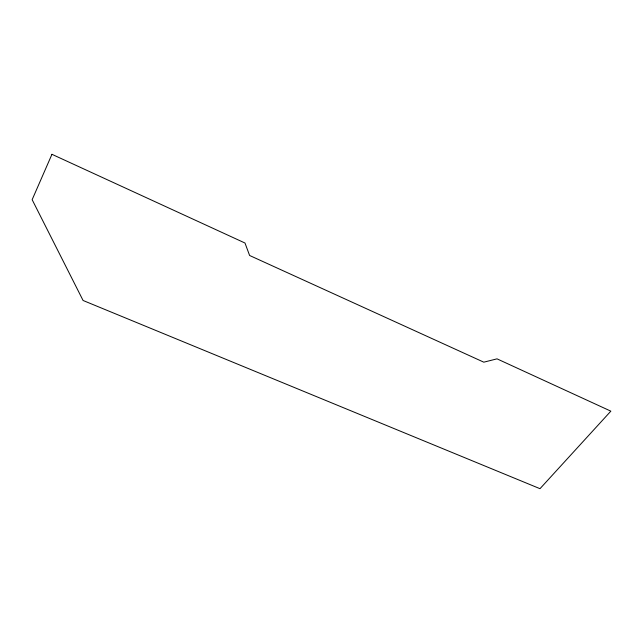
<?xml version="1.0" encoding="UTF-8"?>
<svg xmlns="http://www.w3.org/2000/svg" width="643" height="643" viewBox="0 0 643 643"><rect width="100%" height="100%" fill="white"/><g stroke="black" fill="none" stroke-linecap="round" stroke-linejoin="round"><path stroke-width="0.96" d="M51.954 154.312L32.15 199.684L83.076 300.482L539.999 488.688L610.85 411.158L497.023 358.85L483.801 362.178L249.605 255.48L244.983 243.022L51.954 154.312"/></g></svg>
